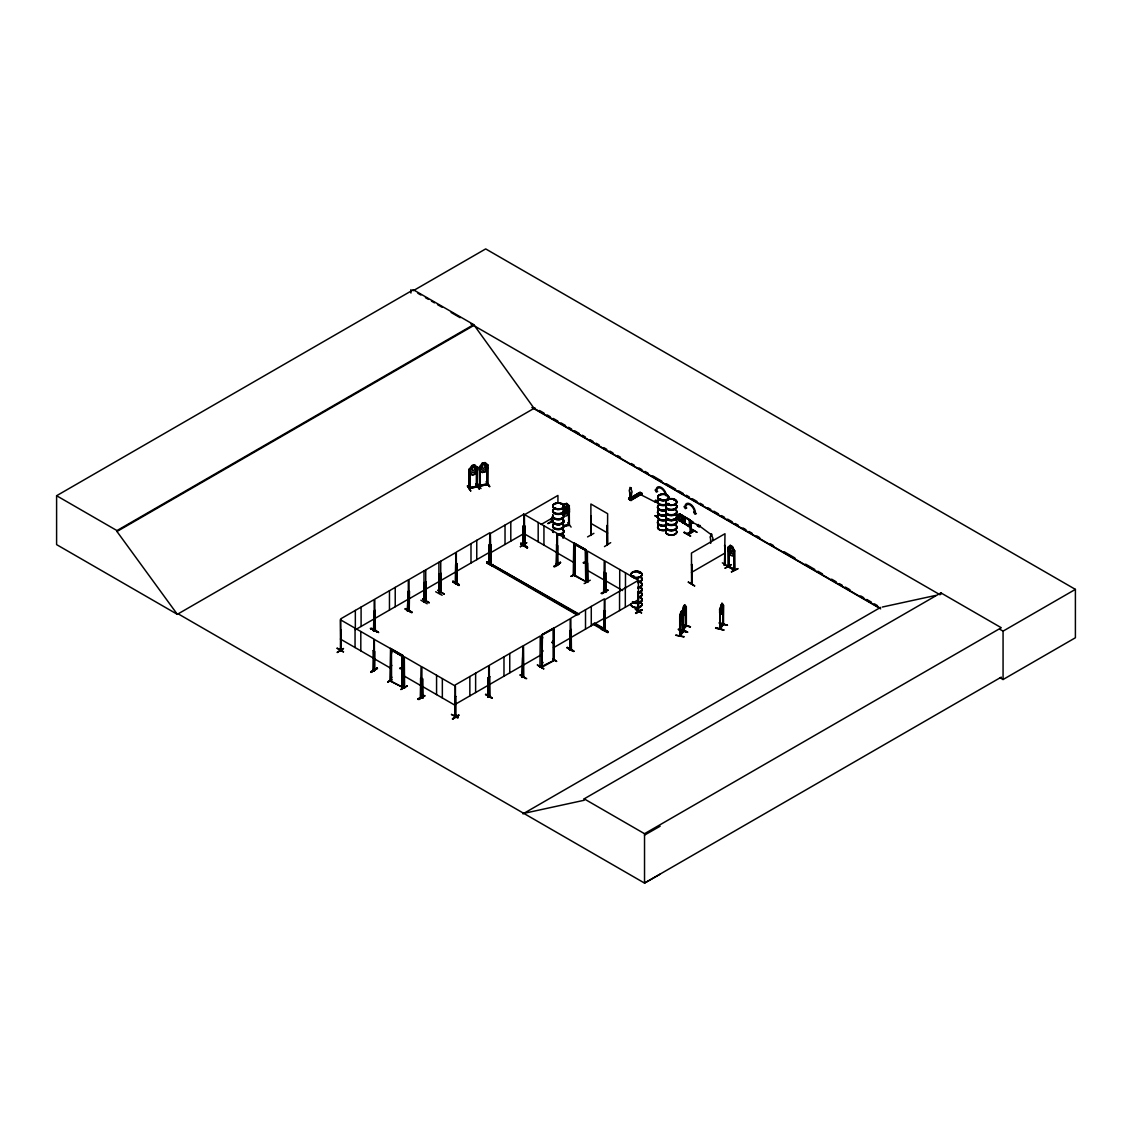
<?xml version="1.0" encoding="UTF-8"?>
<svg xmlns="http://www.w3.org/2000/svg" width="1132" height="1132" viewBox="0 0 1132 1132"><rect width="100%" height="100%" fill="white"/><g stroke="black" fill="none" stroke-linecap="round" stroke-linejoin="round"><path stroke-width="1.5" d="M728.824 547.548L728.697 567.033C730.154 565.887 727.14 565.873 729.05 566.17M689.374 519.984L689.954 520.494L679.398 513.985L676.993 514.947L676.993 517.395L679.639 521.357L677.063 517.366L677.063 514.904M679.441 520.508L689.699 527.102L689.331 525.913M480.492 466.681L479.628 486.321L479.473 466.766L482.232 463.229L485.034 462.592L487.835 465.082L487.637 484.51L486.902 484.652L487.015 465.068M585.626 581.48L574.589 575.764L574.589 544.152L585.23 550.293L585.782 582.541L586.065 549.812L573.768 542.723L573.5 575.452L575.24 575.41L584.14 580.617M656.319 500.811C655.838 498.108 653.546 503.415 655.952 501.575M692.713 522.531L698.26 525.234M689.261 520.409L689.374 526.437M630.298 497.769L630.227 499.552M691.128 532.394C690.888 501.504 690.492 553.902 690.577 522.531M683.445 609.61L684.28 605.974L684.69 608.096M680.29 618.044L681.054 618.85C683.12 617.888 683.374 607.29 680.856 611.959L680.205 635.929M683.954 636.651L675.634 635.165L683.954 636.962M715.721 627.609L723.9 630.015L715.551 628.189M715.707 627.949L723.857 630.029M420.892 600.215L427.203 603.795M442.159 595.276L435.678 591.753M526.705 678.62L520.281 675.097M679.398 513.985L689.657 519.928L689.954 526.819M689.94 520.423L679.61 513.857L689.982 519.843L689.912 526.904L679.61 520.31M689.657 526.38L679.398 520.437M682.837 610.36L683.445 606.596C686.431 600.781 681.266 614.025 682.568 610.417M569.424 524.498L563.623 525.941L569.226 524.357M568.703 505.863L568.731 525.432L568.476 505.891L569.226 505.707L569.523 512.074L566.792 515.81L564.033 516.348M678.351 629.151L686.374 631.331M678.351 629.463L686.346 631.713M371.07 672.351L377.197 667.922L370.942 671.573L371.098 672.436L377.508 668.46M407.265 685.992L401.039 689.317M587.579 536.908L593.875 533.342M469.058 488.486L477.322 486.604M469.299 487.934C488.798 484.623 463.936 487.75 470.091 487.934M479.388 486.137L487.779 484.425M487.779 483.718L486.746 483.76L487.538 483.562M486.746 484.468L486.831 465.096L487.835 465.082M391.431 652.117L391.502 653.306L391.559 652.089M391.559 665.333L391.389 665.291M391.531 665.984L391.531 665.036M391.389 677.983L391.573 676.809L391.559 677.559M554.765 508.042L555.755 507.943L555.034 507.773M561.231 504.179L561.67 504.08M542.653 638.052L542.681 637.415M542.497 651.367L542.653 650.348L542.695 651.565M542.511 663.295L542.695 662.135L542.681 662.871M574.518 559.364L574.561 560.581L574.561 559.392M632.689 576.57L633.524 575.891L634.132 576.796M633.977 576.301L633.382 576.499M639.297 573.004L640.188 572.933L639.58 572.452M660.663 499.622C657.296 499.198 662.758 498.335 660.225 499.509M666.012 495.759L666.55 495.887M667.583 503.683L669.097 503.641M668.149 504.249L669.182 503.754L667.894 504.051M668.488 503.938L667.894 503.485M674.898 500.103L674.134 500.443L674.714 499.934M684.69 609.441L683.87 611.634L683.445 610.969M682.907 631.048L683.572 630.595L679.724 635.887L679.709 616.53L680.841 611.903M679.794 616.53L680.955 611.988M682.044 619.515L683.176 614.902M720.872 614.053L719.584 612.638L720.843 614.152L723.221 607.926L723.221 604.842L722.046 603.356L723.178 604.927L723.15 624.836L723.49 623.605L722.853 624.015M684.789 605.096L685.935 606.568L685.935 609.582L683.544 615.667M337.011 648.311L343.307 651.933M337.265 648.141L343.562 651.777M371.055 628.642L377.465 632.208M370.971 628.741C394.445 640.316 354.726 620.732 377.777 632.066M377.763 631.67L371.409 628.119M452.828 581.791C457.54 581.098 464.615 589.998 452.97 580.999M458.955 585.187L452.715 581.862M459.252 584.961L452.899 581.395M486.675 563.043L493.34 566.453L486.93 562.845M458.149 717.504L451.498 714.49M457.823 718.084L451.527 714.419M526.988 546.629L520.678 543.02L527.271 548.001L521.244 544.124M527.554 547.761L520.946 544.393M527.569 547.449L521.286 544.195M491.981 698.317L485.487 694.454L492.236 698.161M492.25 697.85L485.925 694.241M573.528 651.296C554.199 640.019 586.984 658.003 567.358 647.914M567.457 647.433L573.768 651.084M607.827 632.491L601.205 629.123L607.87 632.576M694.624 586.022L688.341 582.089M694.624 585.753L688.298 582.145M730.918 546.346L730.239 549.926L731.597 551.892L732.305 549.756L730.989 546.303M563.142 509.527L564.882 504.363M483.166 463.497L482.331 467.714L483.208 468.705L485.034 467.106L484.072 463.285M682.865 631.713L683.176 611.888M680.162 635.915L683.615 631.359L683.544 606.625M719.966 628.317C728.244 616.261 718.296 632.731 720.037 627.779M719.697 628.175L719.641 628.911L720.32 609.2L719.584 609.568L721.961 603.328L720.207 608.761L720.32 628.557M655.088 515.994L657.918 516.999M690.548 536.002L684.322 532.097M552.911 642.198L551.864 642.608L553.322 642.41M552.26 642.198L552.727 642.608M552.515 642.608L552.473 641.872M552.657 640.924L552.756 643.089M563.142 506.457L563.948 504.108L566.764 503.485L568.038 506.259L568.038 508.565L566.283 510.815L564.486 511.254M477.28 486.831L469.172 488.656L469.256 469.285L471.903 465.577L474.704 464.941L471.931 465.634L470.615 471.337L472.44 472.737L474.251 472.327L476.034 470.105L474.733 464.997L477.492 467.445L477.492 470.516L474.733 474.209L471.903 474.789C465.577 467.969 471.903 477.789 474.662 474.082M682.936 630.184L682.228 629.831L682.936 629.491M686.346 625.373L685.652 625.741M686.317 626.109L682.582 630.637L682.681 629.335M467.403 486.137L470.686 490.863M467.431 485.826L470.742 490.963M477.746 483.788L481.001 488.557M690.803 522.8L689.897 523.324L690.605 523.72L691.298 523.324L689.897 523.125L690.534 532.677M710.938 534.063L711.547 534.007M731.102 564.585L725.074 568.306M337.294 652.541L343.534 648.495L337.294 652.145M425.009 695.869L418.826 699.208M601.899 593.791L608.139 590.14M340.308 650.787L341.015 651.183L341.001 630.184L341.227 649.74L340.407 650.178M373.673 669.72L374.692 670.045M422.109 697.722L422.76 698.133L421.84 697.85M422.533 697.751L422.109 697.015M523.451 545.129L523.663 525.842M551.963 521.201L547.874 523.592L551.878 521.682M421.939 697.949L421.896 666.776L455.418 686.134L455.488 717.278L454.781 716.174L455.588 715.622M552.091 521.541L551.822 522.418L552.091 518.753M523.508 513.985L557.029 533.328L556.647 563.948M604.969 592.192L605.903 592.376L605.818 573.004L605.026 572.806L605.818 573.004M637.91 610.445L638.321 610.36M542.483 666.96L554.185 660.451L554.185 627.878L541.62 634.826L541.903 667.555L542.44 635.293L541.62 634.826M733.876 569.976L734.696 570.16L734.64 550.775L733.748 550.336L733.847 570.004L734.201 569.099M685.624 626.378L686.077 625.218M340.378 649.909L341.199 649.726M374.027 629.774L373.433 630.793M407.562 610.389L408.157 610.077M455.715 583.305L456.96 582.909L456.663 563.411L456.451 583.221M490.17 563.793L490.764 563.481M523.125 545.468L523.677 545.157M525.248 545.723L524.767 545.313M455.715 715.834C456.776 714.433 453.677 716.032 455.588 714.915M488.444 696.633L488.486 677.29L488.076 697.128L488.769 696.718L487.85 697.001L488.543 696.605M489.717 695.911L489.293 695.755M522.206 677.431L522.828 645.947L489.307 665.305L489.406 696.392M571.377 649.075L570.542 648.523L571.25 648.141M570.556 649.259L571.405 649.004L570.655 649.16M604.601 630L604.983 630.071M604.601 630.708L605.295 630.298L604.658 630.665M637.641 610.884L637.896 611.804L638.193 591.711L638.618 611.549L637.557 610.983L638.236 610.36M637.641 611.591L638.236 611.054M724.763 564.585L724.565 565.335L724.975 533.724L691.454 553.081L691.61 584.353L692.232 564.642L691.454 564.84L692.232 564.642M477.407 486.109L476.558 486.293M480.265 485.458C474.662 485.897 499.127 481.921 479.501 485.6M480.265 486.152L480.265 466.837M689.346 520.14L689.346 519.503M699.137 525.701C697.694 529.535 702.222 524.314 699.137 525.701L710.854 534.417L710.854 536.158A1.981 1.146 60 0 0 710.556 538.521L710.698 543.36M438.891 593.324L438.919 562.264M440.758 561.203L440.659 592.305M455.375 583.815L455.687 564.344L455.63 583.673M523.791 676.908L523.508 645.679L540.261 636L539.95 667.286L540.544 666.536M553.449 628.387L570.203 618.709L570.16 650.15L570.217 649.4M400.997 668.729C401.945 666.14 399.37 670.3 400.204 668.064M400.785 668.404L400.303 668.276M583.914 562.675L584.14 561.911L584.14 562.703M583.079 562.717L583.801 563.142M690.096 532.351L691.213 532.422L691.298 523.125L689.982 523.295M668.927 503.74L667.597 503.641M633.057 576.047L633.821 576.499M563.948 513.32L566.764 512.683L569.523 509.004L565.774 504.136M482.232 472.44L485.076 471.86L487.708 468.096M682.115 610.445L683.544 611.988L682.907 631.755M679.384 630.114L687.704 632.024L679.54 629.958M680.162 634.91L682.907 631.246M719.938 608.889L719.966 629.024L723.532 624.383L723.461 605.012L723.107 624.836M720.843 614.152L722.046 612.553M719.457 622.968L727.423 625.303L719.301 623.124M723.136 624.086L723.221 624.751M727.423 625.303L719.273 622.855M685.596 606.738L685.652 626.435M686.317 606.695L686.36 626.01M682.412 624.567L690.421 626.788M682.681 629.534L685.652 625.939M686.36 625.416L682.228 630.538L682.299 618.199M426 601.177L425.745 581.636L426 601.092M439.428 593.338L439.428 573.981M570.217 650.108L571.179 629.534L571.405 649.089M390.597 680.261L390.88 679.667M404.591 688.015L404.308 656.744L421.062 666.408L420.51 697.524M556.675 544.648L556.449 564.146L556.675 544.648L557.609 565.137M591.201 535.295L590.89 515.768L590.989 535.096M607.686 544.039L607.431 544.634M587.763 582.301L587.437 562.774L587.536 582.103M603.667 591.824L603.908 572.283L603.908 591.923M691.171 523.394L690.336 522.064L690.86 523.366M340.704 649.287L340.789 649.287M374.565 629.434C376.333 628.798 373.928 631.132 375.414 629.42M374.14 630L374.14 630.708M375.315 630.015L375.131 610.488L375.074 629.802M408.27 610.997L407.463 611.181L408.086 591.456L407.463 611.11L408.157 610.771M408.383 610.955L408.312 579.825L374.791 599.182L374.918 630.298M456.946 582.357L456.097 582.372L456.946 582.145M489.915 563.878L489.25 564.245L489.831 532.762L456.323 552.105L456.323 583.221M490.892 563.694L490.34 564.727L490.991 564.302M490.708 544.874L490.92 564.429L490.708 544.874L490.071 564.585L490.764 564.189M523.847 545.383L523.097 526.182L523.026 545.567M525.191 545.765L525.191 526.338L524.342 545.935L524.286 525.941L523.508 525.743L524.286 525.941M525.163 545.751L524.413 545.893M522.036 677.233L522.616 657.579M603.611 629.434L604.417 629.25L593.154 623.633M603.611 630.142L604.686 629.901M605.012 630.793L604.884 599.691L638.406 580.334L638.476 611.45M692.289 584.013L692.02 564.514M730.31 554.567L728.102 550.378L728.102 547.308L730.267 545.412L732.404 546.643L734.498 550.916M728.173 547.379L730.267 545.412L729.206 550.279L730.593 552.897L731.965 553.69L733.324 552.657L732.404 546.643L730.197 545.454M682.653 630.552L682.638 617.775M636.311 495.066L636.481 495.958L636.934 495.307M639.382 573.061L640.146 572.721L639.255 572.933M476.671 467.658L477.492 467.445M631.019 500.486L628.755 498.986L629.321 499.509L640.67 492.958L628.911 499.283L629.916 497.486L631.331 499L631.628 492.944A1.981 1.146 60 0 0 631.331 490.241L631.246 488.048M638.943 492.944C643.655 496.623 636.877 490.991 640.641 492.958M630.963 500.471L642.212 493.637L640.104 492.434L628.585 499.099L640.514 492.675M630.991 500.486L630.298 500.075L642.042 493.736M630.849 500.202L632.01 498.688L632.01 499.537M409.26 591.145L409.218 610.827L409.487 591.272M424.274 582.485L424.231 602.153L424.5 582.598M440.659 592.63L440.758 572.962L441.013 592.503L440.447 591.725M412.19 612.2L405.907 608.535M422.76 599.139L429.212 602.733L422.887 599.083M455.955 583.829L455.687 552.586L408.992 579.556L408.949 610.686M429.198 602.691L422.731 599.224M444.225 594.074L437.744 590.154L444.211 594.031M458.984 585.555L452.701 581.862M569.92 630.637L570.118 650.136M543.714 668.814L537.261 664.937L543.728 668.856M556.505 661.484L554.142 659.546M341.227 630.312L340.661 630.637M373.716 630.948L373.956 611.167L373.546 631.005M456.875 563.538L456.097 563.75M489.364 564.175L489.618 544.393L488.982 564.118L489.406 563.495M490.92 545.001L490.142 545.2M523.097 526.182L523.875 525.97M524.979 526.21L525.191 526.338M551.921 521.47L548.228 523.394M552.175 522.277L551.242 521.328M405.1 609.03L411.779 612.44L405.454 608.832M579.244 614.195L486.972 561.769M340.477 649.103L341.284 649.117M374.183 630.722L374.183 599.535L340.661 618.879L340.407 650.886M340.944 650.447L340.378 619.713L373.9 639.056L373.362 669.903M490.92 564.429L490.354 533.568L523.875 514.211L524.144 545.454L524.074 526.069M523.352 545.652L524.979 544.86M493.014 565.476L486.633 561.967M373.758 670.172L373.532 650.376L374.338 670.54M374.112 650.702L373.319 650.49M557.241 544.973L556.449 544.761M373.574 669.012L373.673 669.012M556.491 563.467L557.312 563.651L556.604 563.453M560.368 562.25L554.072 566.241L560.637 562.731M422.123 678.408L422.661 698.034M605.606 573.132L605.662 591.824M605.662 592.022L605.295 591.328M455.743 696.435L454.965 696.633L455.743 696.435L455.701 717.15L454.852 716.924L455.064 697.439M489.873 676.724L489.095 676.936M571.405 629.661L570.613 629.859M604.092 629.859L604.361 598.885L570.839 618.228L570.938 649.315M605.45 611.11L604.658 611.322M637.939 611.747L638.179 591.965M637.613 592.291L638.773 592.036M724.565 565.335L724.975 545.482L725.272 564.953L724.409 565.165M725.188 545.61L724.409 545.822M519.97 674.955L525.998 678.662M601.233 627.991L607.827 631.486L601.149 628.09M488.486 695.925L487.85 697.001M522.616 676.228L522.206 676.724M522.05 677.261L522.899 677.063M458.715 714.985L452.475 719.046L458.757 715.042M452.531 719.004L458.8 715.396L452.517 718.693M638.773 610.686L637.924 611.223L638.193 591.711M635.604 612.907L642.198 609.851L635.646 612.964M635.604 613.318L641.886 609.582M642.184 609.823L635.958 613.502M722.329 562.859L733.791 569.255M691.454 583.404L692.303 583.249L691.666 583.659M374.367 651.211L374.409 670.866L374.664 651.381M557.793 545.652L557.51 565.151L557.496 533.724L574.264 543.402L574.066 574.334M607.148 525.404L607.46 544.945L607.643 513.687L590.89 504.009L590.904 535.436L590.961 516.05M560.496 562.661C547.548 569.255 557.835 567.118 560.326 562.194M554.043 566.594L560.326 562.915M573.966 554.991L574.08 574.66M610.7 542.653L604.46 546.615M387.936 681.789L391.686 679.554M387.922 682.143L391.729 679.936L387.922 681.733M574.815 573.825L571.052 576.414L574.971 574.264M574.83 574.136L571.066 576.33M400.87 689.572L407.138 685.935M420.566 678.139L420.538 697.553M584.14 583.603L590.267 580.207M417.878 699.067L424.132 695.388L417.864 699.024M417.906 699.406L424.175 695.77M601.007 593.338L607.417 590.097M534.927 407.86L177.328 614.322L56.6 544.619L56.6 495.731L413.35 289.764L473.714 324.615L534.078 408.355L879.72 607.898M56.6 495.731L116.964 530.583L473.714 324.615M660.126 874.187L644.533 883.087L178.163 613.841L177.328 614.322L116.964 531.488L473.714 325.521M355.335 629.76L374.183 618.879M374.791 618.539L408.312 599.182M408.992 598.899L455.687 571.943M456.323 571.462L489.831 552.105M490.354 552.911L523.875 533.568M541.167 524.456L553.364 517.423M576.513 614.634L491.812 565.731L493.043 564.429M491.812 565.731L493.043 565.024M631.147 488.09L629.944 487.397L629.845 489.491A1.981 1.146 60 0 0 629.647 491.812L630.283 498.108L629.491 497.825M628.755 498.151L630.071 497.571M634.854 495.462L636 494.642L638.094 495.844M637.033 494.047C642.636 496.566 634.599 494.458 638.179 493.382L654.876 501.858M628.925 498.236L630.694 499.934L632.01 498.688M630.283 500.061L641.816 493.51M642.212 493.637L630.439 499.962M390.639 648.452L390.37 681.181L402.483 687.209L391.559 681.45L391.46 649.881L402.101 656.022L402.086 687.789L402.935 688.115L402.935 655.541L390.639 648.452L390.37 681.181M374.437 670.88L374.367 639.453L402.935 655.541M573.5 542.879L586.065 549.812M655.4 515.852L658.824 518.23M676.993 514.947L681.662 516.503L683.247 518.98L683.247 520.564L681.662 521.258M573.5 575.452L573.768 542.723M676.993 517.395L679.667 520.097L689.982 526.295M682.285 515.654L685.03 519.503L685.03 521.965L682.355 522.758M684.888 519.546L684.888 521.923M691.256 521.031L692.798 523.041L691.256 521.031L692.982 521.824L692.798 523.041M683.969 532.592L690.605 536.016L684.223 532.408M690.605 528.757L696.888 532.097M686.756 533.809L693.392 530.37M687.053 533.922L693.336 530.3M687.846 534.163L694.142 530.526M688.157 534.615L694.44 530.965M696.888 532.394L690.605 528.46M554.185 627.878L541.789 634.91L541.62 667.385M712.452 539.709L712.537 539.667A1.981 1.146 60 0 0 712.254 536.964L711.816 534.361M455.177 704.359L488.699 685.002M489.307 684.648L522.828 665.305M570.839 637.585L604.361 618.228M523.508 665.022L540.261 655.343M553.449 647.745L570.203 638.066M728.102 547.308L728.258 566.778L734.484 570.287L734.413 550.902L732.333 546.685M604.884 619.034L638.406 599.691M728.244 550.35L730.267 554.623C732.277 558.5 736.748 550.944 732.362 555.755M691.454 572.438L724.975 553.081M734.64 550.775L733.748 550.605M603.738 629.746L604.955 629.038M604.955 629.647L603.738 630.354L593.154 624.241M554.185 660.451L553.746 628.005M734.64 570.103L728.301 566.764M728.895 566.566L734.116 569.099M731.442 571.646L738.078 568.604L731.442 572.042M522.97 813.88L880.554 607.417M584.169 798.852L940.918 592.885L1001.282 627.736L644.533 833.704L584.169 798.852L584.169 800.267L523.805 813.384M1000.065 629.406L1003.065 631.132L1075.4 589.376L1075.4 637.755L1003.065 679.525L1000.009 677.757M1001.282 677.12L644.533 883.087L644.533 833.704M644.533 835.119L660.126 826.204M574.688 544.322L585.626 550.081L574.688 544.322L574.66 575.806M401.931 656.121L391.559 650.051L401.931 656.121L401.931 687.52M402.072 669.154L402.355 667.696M543.502 665.574L553.166 660.791L553.081 629.151L541.987 635.024L541.903 667.555M407.959 610.813L408.086 591.456M691.723 583.617L692.303 583.447M574.561 546.855L574.66 547.463M574.518 546.784L574.688 546.827M574.518 571.547L574.688 571.83M724.975 564.132L724.338 565.208M691.779 584.296L691.68 564.967M603.837 630.326L604.134 629.151M605.181 630.34L605.224 610.983M522.517 676.243L522.361 677.375M488.175 697.1L487.92 677.615M469.95 488.529L469.992 468.931L469.143 469.115L469.172 488.656L470.091 488.444L470.063 468.903M425.717 601.29L425.745 569.877M404.365 687.464L404.633 688.03M563.991 504.179L566.722 503.429L569.481 505.877M564.91 504.405L565.802 504.193M564.486 514.324L566.283 513.886L568.038 511.636L566.707 506.641L565.802 509.343L564.047 508.593L564.047 507.249L566.792 506.598M564.076 507.348L566.764 506.556M567.627 522.772L571.108 527.087M563.623 526.437L569.311 524.342M563.75 526.606L569.396 525.248L569.226 505.707M439.174 593.508L439.202 573.867M555.727 508.466L555.034 508.056M607.403 544.931L607.36 525.276M587.48 582.414L587.437 551.015L604.205 560.68L604.007 591.612M420.821 697.666L420.779 678.011M482.274 463.285L485.076 462.648L487.736 465.139M473.77 465.691L471.987 468.719L472.865 471.053L474.69 469.455L473.742 465.648M483.208 463.554L484.114 463.342M469.256 469.285L470.006 469.115M479.062 488.967L476.218 484.199M477.322 485.897L476.402 486.109L477.294 486.152M487.623 483.774L486.972 483.944M487.694 484.439L479.628 486.293L479.699 485.586M475.865 484.227L479.473 488.967L476.176 484.156M882.281 607.049L935.754 595.418M630.383 497.995L630.085 498.292M476.671 467.417L476.558 487.001L477.294 486.859L477.463 467.389M477.124 486.59L477.237 467.275M486.689 561.868L493.043 565.476M405.157 608.945L411.425 612.638M641.575 613.049L635.193 609.143L641.519 612.737M399.992 668.177L400.997 668.149M668.503 519.362L668.347 519.602M685.935 626.52L686.063 606.511L684.718 604.969L684.718 614.181L685.935 609.582M524.625 546.02L524.413 514.777L557.935 495.434L557.935 502.467M487.623 484.241L487.581 464.927L486.831 465.096M731.357 564.684L725.159 568.009M486.166 481.864L489.42 486.647M721.933 603.441L722.513 607.983L720.971 611.874L720.207 611.068M721.65 604.361L721.169 610.007L721.254 604.87M682.129 619.544L680.926 621.143L679.794 619.558M682.214 624.454L690.449 626.817M682.242 624.722L690.279 626.958M340.93 651.183L340.874 648.834M734.399 570.302L734.074 550.449M476.515 486.986L476.487 467.445M607.842 590.041L601.955 593.479M556.449 564.118L556.803 563.283M489.052 544.718L489.265 564.203M601.149 627.68L607.827 631.486M456.875 582.895L456.663 563.411M567.189 647.645L573.655 651.523L567.217 647.971M375.131 610.488L374.565 610.813M489.944 696.038L489.661 676.596M424.712 695.77L418.826 699.618M552.869 659.135L556.661 661.3L552.741 659.263M405.751 608.988L412.218 612.553M1075.4 589.376L485.685 248.913L413.35 290.669L413.35 289.764M417.878 293.287L420.906 295.028M425.434 297.645L428.448 299.386M431.462 301.126L434.476 302.867M437.504 304.607L442.032 307.225M451.088 312.46L460.13 317.682M470.7 323.78L940.084 594.781M539.511 410.52L544.096 413.166M547.152 414.935L550.209 416.689M553.265 418.458L557.864 421.104M560.92 422.873L565.505 425.519M568.561 427.288L571.618 429.056M574.688 430.825L579.273 433.471M582.329 435.24L585.385 437.009M589.97 439.655L593.041 441.423M596.097 443.192L599.153 444.947M603.738 447.607L606.794 449.362M609.865 451.13L612.921 452.899M617.506 455.545L620.562 457.314M631.274 463.497L634.33 465.266M638.915 467.912L641.971 469.681M645.028 471.436L648.098 473.204M652.683 475.85L661.852 481.157M666.451 483.803L675.62 489.095M678.676 490.863L683.275 493.51M686.332 495.278L689.388 497.047M692.444 498.816L697.029 501.462M700.085 503.231L703.156 504.999M707.741 507.645L710.797 509.414M713.853 511.169L718.438 513.829M721.509 515.584L724.565 517.352M727.621 519.121L732.206 521.767M735.262 523.536L738.333 525.305M742.917 527.951L745.974 529.719M749.03 531.488L752.087 533.243M756.685 535.903L759.742 537.658M770.439 543.841L773.496 545.61M784.207 551.793L794.919 557.977M805.616 564.146L814.799 569.453M817.856 571.221L822.44 573.867M831.624 579.159L836.208 581.806M839.265 583.574L842.321 585.343M845.378 587.112L849.976 589.758M860.674 595.941L863.73 597.71M866.787 599.465L871.385 602.125M874.442 603.88L877.498 605.648M531.856 407.463L880.668 608.86M640.104 492.279L642.198 493.481M634.854 495.307L636.948 496.509M655.357 515.598L658.201 517.168M655.315 515.867L657.833 517.31M590.89 523.366L607.643 533.03M638.547 580.405L605.026 561.048L605.026 592.234L605.252 572.679M523.508 533.328L557.029 552.685M605.026 580.405L622.586 590.536M557.496 553.081L574.264 562.76M587.437 570.358L604.205 580.037M594.371 622.925L603.441 628.175M494.543 565.901L577.73 613.926M594.371 623.534L603.441 628.769M491.812 565.137L578.028 614.902M340.378 639.056L373.9 658.414M374.367 658.81L391.134 668.488M404.308 676.087L421.062 685.766M421.896 686.134L455.418 705.491M390.639 681.025L390.795 648.735M551.242 522.093L551.525 518.428M373.319 669.918L373.532 650.376M479.473 466.766L479.572 469.95L482.274 472.497L485.076 471.86M683.431 613.261L685.313 609.624L684.69 605.068M377.281 668.319L371.027 671.969M630.057 498.137L629.647 491.812M485.034 462.592L486.378 467.742L484.581 469.978L482.784 470.388L480.958 468.988L482.232 463.229M682.299 515.584L684.959 519.546M1003.065 631.132L1003.065 679.525M940.918 592.885L940.918 594.286M729.05 547.548L728.895 567.061M728.484 547.223L728.583 566.594M719.627 609.54L719.669 612.653M687.52 632.279L679.356 630.241M680.403 616.176L680.049 636M629.59 497.769L629.491 499.24M625.472 572.849L625.472 588.682M625.317 587.89L625.317 607.233M619.713 569.523L619.713 588.881M619.558 591.215L619.558 610.558M604.134 610.516L604.318 630.043M591.272 606.427L591.272 625.784M585.895 549.911L585.782 582.541M585.513 609.752L585.513 629.109M575.24 543.997L575.24 575.41M571.179 629.534L571.179 648.891M553.916 627.722L553.916 660.296M551.878 517.112L551.935 522.432M543.94 525.786L543.94 545.129M538.181 522.46L538.181 541.803M510.801 521.767L510.801 541.124M509.754 653.504L509.754 672.847M505.028 525.092L505.028 544.45M503.981 656.829L503.981 676.172M488.699 696.845L488.699 665.658L455.177 685.002L455.177 697.312M476.756 540.318L476.756 559.661M475.624 673.2L475.624 692.558M470.997 543.643L470.997 562.986M469.851 676.526L469.851 695.883M455.177 705.236L455.29 717.249M442.343 678.577L442.343 697.935M436.57 675.252L436.57 694.609M424.005 570.882L423.962 602.012M422.689 678.733L422.533 698.26L422.477 678.86M410.93 289.622L410.93 293.046M402.652 655.711L402.652 688.27M395.224 587.381L395.224 606.738M389.465 590.706L389.465 610.063M361.094 607.092L361.094 626.435M360.811 631.514L360.811 650.858M355.335 610.417L355.335 628.005M355.052 628.189L355.052 647.532M116.964 530.583L116.964 531.488M563.029 509.655A5.533 3.198 0 0 1 558.953 514.423A5.533 3.198 0 0 1 552.897 510.419M563.043 508.749A5.547 3.198 0 0 1 558.953 513.532A5.547 3.198 0 0 1 552.883 509.527M563.043 514.989A5.547 3.198 0 0 1 558.953 519.758A5.547 3.198 0 0 1 552.883 515.768M563.099 514.664A5.618 3.24 0 0 1 558.967 519.503A5.618 3.24 0 0 1 552.812 515.442M563.099 514.381A5.618 3.24 0 0 1 558.967 519.22A5.618 3.24 0 0 1 552.812 515.159M563.029 514.098A5.533 3.198 0 0 1 558.953 518.866A5.533 3.198 0 0 1 552.897 514.862M563.099 509.315A5.618 3.24 0 0 1 558.967 514.154A5.618 3.24 0 0 1 552.812 510.108M563.099 509.046A5.618 3.24 0 0 1 558.967 513.886A5.618 3.24 0 0 1 552.812 509.825M563.043 519.475A5.547 3.198 0 0 1 558.953 524.243A5.547 3.198 0 0 1 552.883 520.253M563.043 519.673A5.561 3.212 0 0 1 558.967 524.456A5.561 3.212 0 0 1 552.869 520.451M563.029 524.866A5.533 3.198 0 0 1 558.953 529.635A5.533 3.198 0 0 1 552.897 525.644M563.043 523.975A5.547 3.198 0 0 1 558.953 528.743A5.547 3.198 0 0 1 552.883 524.753M563.043 530.215A5.547 3.198 0 0 1 558.232 535.012M552.699 531.814A5.547 3.198 0 0 1 552.883 530.979M563.099 529.875A5.618 3.24 0 0 1 558.232 534.743M552.614 531.502A5.618 3.24 0 0 1 552.812 530.653M563.099 529.606A5.618 3.24 0 0 1 558.232 534.474M552.614 531.219A5.618 3.24 0 0 1 552.812 530.384M563.043 529.309A5.547 3.198 0 0 1 562.632 532.861A5.547 3.198 0 0 1 556.803 534.007M553.435 532.521A5.547 3.198 0 0 1 552.883 530.087M563.099 524.54A5.618 3.24 0 0 1 558.967 529.38A5.618 3.24 0 0 1 552.812 525.319M563.099 524.258A5.618 3.24 0 0 1 558.967 529.097A5.618 3.24 0 0 1 552.812 525.05M563.043 534.502A5.561 3.212 0 0 1 563.043 537.714M563.043 534.7A5.547 3.198 0 0 1 563.043 537.898M563.014 534.389A5.504 3.184 0 0 1 563.014 537.573M641.264 578.056A5.547 3.198 0 0 1 637.896 582.754M641.25 582.513A5.533 3.198 0 0 1 637.896 587.197M641.32 577.447A5.618 3.24 0 0 1 637.91 582.216M641.264 577.164A5.547 3.198 0 0 1 637.896 581.862M641.25 583.404A5.533 3.198 0 0 1 637.896 588.088M641.264 587.678A5.561 3.212 0 0 1 637.896 592.39M641.32 583.065A5.618 3.24 0 0 1 637.91 587.819M641.32 582.796A5.618 3.24 0 0 1 637.91 587.55M641.32 577.73A5.618 3.24 0 0 1 637.91 582.485M641.264 587.876A5.547 3.198 0 0 1 637.896 592.56M641.236 587.579A5.504 3.184 0 0 1 637.882 592.248M641.264 603.087A5.561 3.212 0 0 1 637.189 607.87A5.561 3.212 0 0 1 631.09 603.865M641.32 598.007A5.618 3.24 0 0 1 639.877 602.21A5.618 3.24 0 0 1 632.477 601.927M641.25 593.281A5.533 3.198 0 0 1 637.896 597.965M641.25 597.724A5.533 3.198 0 0 1 639.821 601.856A5.533 3.198 0 0 1 632.547 601.587M641.264 598.616A5.547 3.198 0 0 1 639.835 602.762A5.547 3.198 0 0 1 632.533 602.479M641.32 598.29A5.618 3.24 0 0 1 639.877 602.479A5.618 3.24 0 0 1 632.477 602.21M641.32 592.673A5.618 3.24 0 0 1 637.91 597.427M641.25 592.39A5.533 3.198 0 0 1 637.896 597.073M641.32 592.942A5.618 3.24 0 0 1 637.91 597.71M641.264 588.088A5.561 3.212 0 0 1 637.896 592.8M676.158 510.504A5.618 3.24 0 0 1 671.29 515.385A5.618 3.24 0 0 1 666.423 510.504M665.941 515.782A5.533 3.198 0 0 0 671.29 519.814A5.533 3.198 0 0 0 676.625 515.782A5.504 3.184 0 0 1 671.29 519.8A5.504 3.184 0 0 1 665.97 515.796A5.519 3.184 0 0 0 672.012 519.786A5.519 3.184 0 0 0 676.073 515.032M676.158 505.169A5.618 3.24 0 0 1 671.29 510.037A5.618 3.24 0 0 1 666.423 505.169M676.158 510.235A5.618 3.24 0 0 1 671.29 515.102A5.618 3.24 0 0 1 666.423 510.235M676.158 504.9A5.618 3.24 0 0 1 671.29 509.768A5.618 3.24 0 0 1 666.423 504.9M676.639 506.273A5.547 3.198 0 0 1 671.29 510.306A5.547 3.198 0 0 1 665.927 506.273M676.639 505.381A5.547 3.198 0 0 1 671.29 509.414A5.547 3.198 0 0 1 665.927 505.381M676.639 511.622A5.547 3.198 0 0 1 671.29 515.64A5.547 3.198 0 0 1 665.927 511.622M676.625 510.716A5.533 3.198 0 0 1 671.29 514.749A5.533 3.198 0 0 1 665.941 510.716M676.087 515.371A5.547 3.198 0 0 1 672.012 520.14A5.547 3.198 0 0 1 665.927 516.15M676.158 525.729A5.618 3.24 0 0 1 671.29 530.597A5.618 3.24 0 0 1 666.423 525.729M676.158 520.395A5.618 3.24 0 0 1 671.29 525.262A5.618 3.24 0 0 1 666.423 520.395M676.158 525.46A5.618 3.24 0 0 1 671.29 530.328A5.618 3.24 0 0 1 666.423 525.46M676.158 520.112A5.618 3.24 0 0 1 671.29 524.979A5.618 3.24 0 0 1 666.423 520.112M676.639 521.498A5.547 3.198 0 0 1 671.29 525.531A5.547 3.198 0 0 1 665.927 521.498M676.639 520.593A5.547 3.198 0 0 1 671.29 524.625A5.547 3.198 0 0 1 665.927 520.593M676.625 526.833A5.533 3.198 0 0 1 671.29 530.851A5.533 3.198 0 0 1 665.941 526.833M676.639 525.941A5.547 3.198 0 0 1 671.29 529.974A5.547 3.198 0 0 1 665.927 525.941M676.087 530.526A5.547 3.198 0 0 1 672.012 535.295A5.547 3.198 0 0 1 665.927 531.29M665.984 510.263A5.618 3.24 0 0 1 659.192 509.74A5.618 3.24 0 0 1 658.3 505.82M665.941 510.518A5.533 3.198 0 0 1 659.263 510.008A5.533 3.198 0 0 1 658.371 506.16M665.941 514.819A5.561 3.212 0 0 1 659.234 514.31A5.561 3.212 0 0 1 658.357 510.447M665.941 515.06A5.561 3.212 0 0 1 659.234 514.551A5.561 3.212 0 0 1 658.357 510.673M665.984 504.914A5.618 3.24 0 0 1 659.192 504.405A5.618 3.24 0 0 1 658.3 500.486M665.941 509.626A5.533 3.198 0 0 1 659.263 509.117A5.533 3.198 0 0 1 658.371 505.268M665.941 505.183A5.533 3.198 0 0 1 659.263 504.674A5.533 3.198 0 0 1 658.371 500.825M665.984 509.98A5.618 3.24 0 0 1 659.192 509.471A5.618 3.24 0 0 1 658.3 505.551M665.984 504.646A5.618 3.24 0 0 1 659.192 504.122A5.618 3.24 0 0 1 658.3 500.202M665.941 504.292A5.533 3.198 0 0 1 659.263 503.782A5.533 3.198 0 0 1 658.371 499.92M665.927 514.678A5.504 3.184 0 0 1 659.277 514.183A5.504 3.184 0 0 1 658.399 510.334M665.984 525.474A5.618 3.24 0 0 1 659.192 524.965A5.618 3.24 0 0 1 658.3 521.045M665.941 525.743A5.547 3.198 0 0 1 659.249 525.234A5.547 3.198 0 0 1 658.371 521.371M665.941 530.045A5.561 3.212 0 0 1 659.234 529.535A5.561 3.212 0 0 1 658.357 525.673M665.941 530.201A5.547 3.198 0 0 1 659.249 529.691A5.547 3.198 0 0 1 658.371 525.828M665.941 515.216A5.561 3.212 0 0 1 659.234 514.706A5.561 3.212 0 0 1 658.357 510.843M665.984 520.14A5.618 3.24 0 0 1 659.192 519.616A5.618 3.24 0 0 1 658.3 515.711M665.941 524.852A5.533 3.198 0 0 1 659.263 524.342A5.533 3.198 0 0 1 658.371 520.479M665.941 520.409A5.533 3.198 0 0 1 659.263 519.899A5.533 3.198 0 0 1 658.371 516.036M665.984 525.206A5.618 3.24 0 0 1 659.192 524.682A5.618 3.24 0 0 1 658.3 520.762M665.984 519.857A5.618 3.24 0 0 1 659.192 519.347A5.618 3.24 0 0 1 658.3 515.428M665.941 519.517A5.547 3.198 0 0 1 659.249 519.008A5.547 3.198 0 0 1 658.371 515.145M665.927 529.903A5.504 3.184 0 0 1 659.277 529.394A5.504 3.184 0 0 1 658.399 525.559M666.394 494.896A7.471 4.316 60 0 0 660.607 487.085A7.471 4.316 60 0 0 656.008 490.481L655.131 489.986L656.404 492.123L657.678 491.444L656.801 490.934A6.24 3.594 60 0 1 660.635 488.104A6.24 3.594 60 0 1 665.46 494.627M656.192 502.028C657.451 504.745 658.23 498.335 656.192 502.028M697.369 525.658C698.628 528.375 699.406 521.979 697.369 525.658M681.252 611.832L681.252 616.997L682.016 614.789L681.337 611.86M563.411 509.527L564.84 511.494L563.34 514.253L565.307 511.805L567.274 513.277L565.788 511.24L567.203 508.593L565.335 510.9L563.411 509.527M564.91 507.476L564.047 510.32L564.91 512.64L566.722 510.999L565.802 507.263L564.953 507.532M520.38 546.685L526.663 542.766L520.38 546.685M340.591 631.345L340.591 631.345M677.474 515.98L679.667 518.895L681.874 519.39L680.841 517.197L677.403 516.022M686.586 507.985L685.313 508.664L684.053 506.528L684.917 507.023A7.471 4.316 60 0 1 690.209 503.981A7.471 4.316 60 0 1 695.487 513.121L696.364 513.631L695.006 514.253L693.647 512.06L694.524 512.57A6.24 3.594 60 0 0 690.124 504.943A6.24 3.594 60 0 0 685.709 507.476L686.586 507.985M486.548 481.85L489.802 486.618L486.505 481.808M640.273 494.585L638.179 493.382L640.273 494.585M555.458 508.65A5.547 3.198 0 0 0 563.778 505.877A5.547 3.198 0 0 0 555.458 503.103A5.547 3.198 0 0 0 555.458 508.65M555.472 509.089A5.519 3.184 0 0 0 563.764 506.329A5.519 3.184 0 0 0 555.472 503.57A5.519 3.184 0 0 0 555.472 509.089A5.504 3.184 0 0 0 563.75 506.329A5.504 3.184 0 0 0 555.487 503.584A5.504 3.184 0 0 0 555.487 509.089M558.953 523.918A5.519 3.184 0 0 0 563.014 519.163A5.504 3.184 0 0 1 558.953 523.918A5.504 3.184 0 0 1 552.911 519.942A5.519 3.184 0 0 0 558.953 523.918M558.953 524.724A5.533 3.198 0 0 0 563.029 519.956A5.504 3.184 0 0 1 558.953 524.71A5.533 3.198 0 0 1 552.897 520.72A5.504 3.184 0 0 0 558.953 524.71M633.679 577.079A5.547 3.198 0 0 0 642 574.306A5.547 3.198 0 0 0 633.679 571.533A5.547 3.198 0 0 0 633.679 577.079M632.547 577.009A5.519 3.184 0 0 0 641.787 575.58A5.519 3.184 0 0 0 635.024 571.674A5.519 3.184 0 0 0 632.547 577.009M632.533 576.74A5.561 3.212 0 0 0 641.83 575.311A5.561 3.212 0 0 0 635.024 571.377A5.561 3.212 0 0 0 632.533 576.74M633.708 577.504A5.504 3.184 0 0 0 641.971 574.745A5.504 3.184 0 0 0 633.708 571.985A5.504 3.184 0 0 0 633.708 577.504M637.175 607.559A5.533 3.198 0 0 0 641.25 602.79A5.504 3.184 0 0 1 637.175 607.544A5.533 3.198 0 0 1 631.118 603.568A5.504 3.184 0 0 0 637.175 607.544M637.896 593.055A5.533 3.198 0 0 0 641.25 588.371A5.504 3.184 0 0 1 637.882 593.041M668.517 504.518A5.547 3.198 0 0 0 676.837 501.745A5.547 3.198 0 0 0 668.517 498.986A5.547 3.198 0 0 0 668.517 504.518M668.531 504.957A5.519 3.184 0 0 0 676.809 502.198A5.519 3.184 0 0 0 668.531 499.424A5.519 3.184 0 0 0 668.531 504.943A5.504 3.184 0 0 0 676.795 502.183A5.504 3.184 0 0 0 668.531 499.438A5.519 3.184 0 0 0 668.531 504.957A5.519 3.184 0 0 0 676.809 502.183A5.519 3.184 0 0 0 668.531 499.438A5.504 3.184 0 0 0 668.531 504.943M671.29 520.607A5.519 3.184 0 0 0 676.625 516.588A5.504 3.184 0 0 1 671.29 520.593A5.519 3.184 0 0 1 665.956 516.588A5.504 3.184 0 0 0 671.29 520.593M671.29 535.012A5.519 3.184 0 0 0 676.625 530.993A5.504 3.184 0 0 1 671.29 535.012A5.504 3.184 0 0 1 665.97 531.007A5.519 3.184 0 0 0 671.29 535.012M660.409 499.806A5.519 3.184 0 0 0 668.687 497.047A5.519 3.184 0 0 0 660.409 494.288A5.519 3.184 0 0 0 660.409 499.806M659.263 499.764A5.519 3.184 0 0 0 668.503 498.335A5.519 3.184 0 0 0 661.739 494.429A5.519 3.184 0 0 0 659.263 499.764M660.395 500.019A5.561 3.212 0 0 0 668.729 497.231A5.561 3.212 0 0 0 660.395 494.458A5.561 3.212 0 0 0 660.395 500.019M659.277 499.75A5.504 3.184 0 0 0 668.488 498.321A5.504 3.184 0 0 0 661.739 494.429A5.504 3.184 0 0 0 659.277 499.75M659.263 514.989A5.519 3.184 0 0 0 665.927 515.485A5.504 3.184 0 0 1 659.277 514.975A5.504 3.184 0 0 1 658.399 511.126A5.519 3.184 0 0 0 659.263 514.989"/></g></svg>
